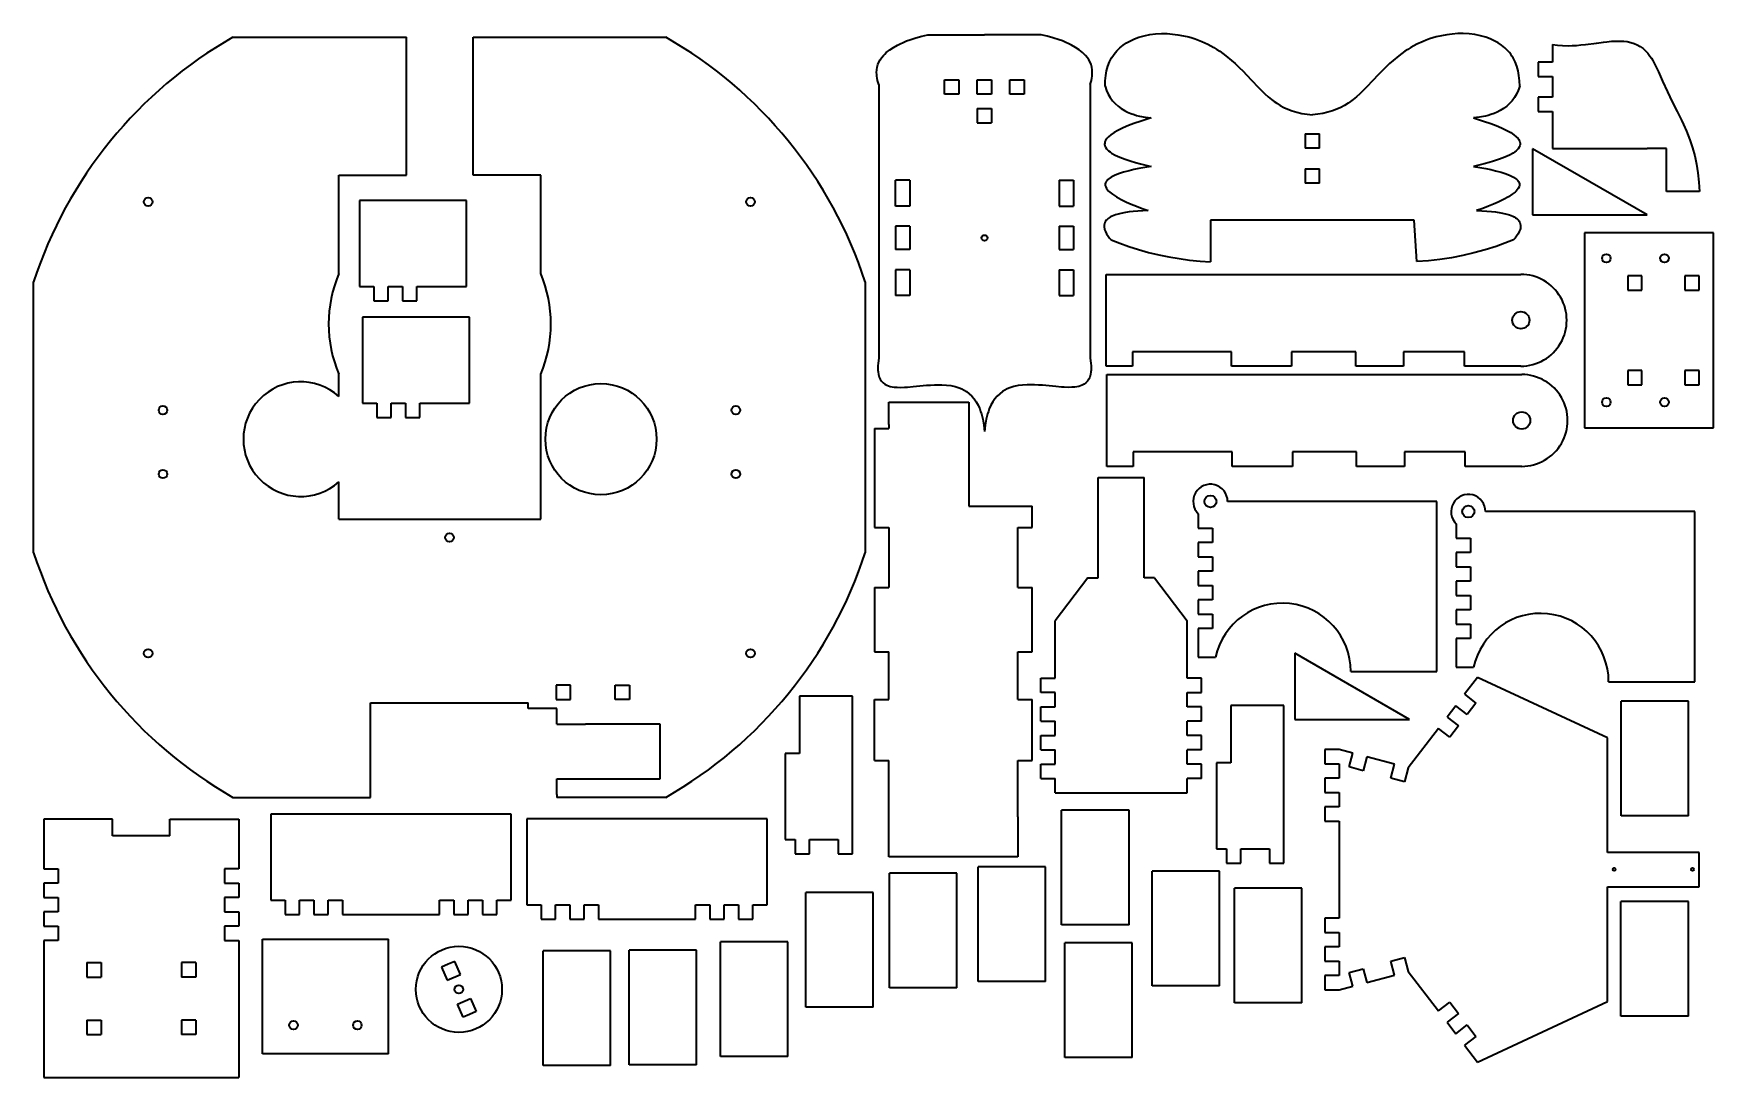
# Model space of a CAD drawing. Extents: x 5 to 591, y 474 to 837.
import ezdxf

# ---------------------------------------------------------------- set-up
doc = ezdxf.new("R2010")
doc.units = 0

msp = doc.modelspace()

# ---------------------------------------------------------------- linework, layer by layer
at = {"color": 7, "lineweight": 35}
for p, q in [((74.222115, 836.174805), (134.719269, 836.174805)), ((134.719269, 813.085449), (134.719269, 836.174805)), ((158.039993, 836.174805), (225.218796, 836.174805)), ((158.039993, 813.085449), (158.039993, 836.174805)), ((299.5065, 819.678345), (299.5065, 796.220093)), ((373.161102, 819.678345), (373.161102, 796.220093)), ((134.719269, 788.085449), (134.719269, 813.085449)), ((158.039993, 788.085449), (158.039993, 813.085449)), ((567.425598, 774.239685), (527.425598, 797.333679)), ((527.425598, 797.333679), (527.425598, 774.239685)), ((534.424683, 797.422974), (567.424683, 797.422974)), ((299.5065, 796.220093), (299.5065, 736.220093)), ((373.161102, 796.220093), (373.161102, 736.220093)), ((111.191391, 753.776978), (111.191391, 788.085449)), ((111.191391, 788.085449), (134.719269, 788.085449)), ((181.567871, 788.085449), (158.039993, 788.085449)), ((181.567871, 753.776978), (181.567871, 788.085449)), ((118.353386, 779.283386), (118.353386, 749.283386)), ((155.643387, 779.283386), (118.353386, 779.283386)), ((155.643387, 749.283386), (155.643387, 779.283386)), ((527.425598, 774.239685), (567.425598, 774.239685)), ((486.182739, 772.43103), (415.182739, 772.43103)), ((590.540588, 768.032532), (545.540588, 768.032532)), ((545.540588, 768.032532), (545.540588, 700.032532)), ((590.540588, 700.032532), (590.540588, 768.032532)), ((4.720456, 656.438721), (4.720456, 750.910889)), ((294.720459, 750.910889), (294.720459, 656.438721)), ((378.768036, 721.519348), (378.768036, 753.519348)), ((378.768036, 753.519348), (523.398071, 753.519348)), ((119.436211, 738.610413), (119.436211, 708.610413)), ((156.726212, 738.610413), (119.436211, 738.610413)), ((156.726212, 708.610413), (156.726212, 738.610413)), ((422.47345, 726.519348), (387.947998, 726.519348)), ((465.816711, 726.519348), (443.4151, 726.519348)), ((503.738098, 726.519348), (482.513428, 726.519348)), ((443.4151, 721.519348), (422.47345, 721.519348)), ((181.567871, 668.200317), (181.567871, 718.699341)), ((379.052704, 686.580933), (379.052704, 718.580933)), ((379.052704, 718.580933), (523.682739, 718.580933)), ((302.955658, 708.982422), (330.899963, 708.982422)), ((330.899963, 708.982422), (330.899963, 672.646973)), ((297.955658, 699.802429), (297.955658, 665.276978)), ((545.540588, 700.032532), (590.540588, 700.032532)), ((422.758118, 691.580933), (388.232666, 691.580933)), ((466.101379, 691.580933), (443.699768, 691.580933)), ((504.022766, 691.580933), (482.798096, 691.580933)), ((443.699768, 686.580933), (422.758118, 686.580933)), ((375.988434, 647.712769), (375.988434, 682.712769)), ((391.988434, 647.712769), (391.988434, 682.712769)), ((494.047913, 674.347107), (421.11203, 674.347107)), ((494.047913, 615.061279), (494.047913, 674.347107)), ((111.191391, 668.200317), (181.567871, 668.200317)), ((330.899963, 672.646973), (352.955658, 672.646973)), ((584.007019, 670.790405), (511.071136, 670.790405)), ((584.007019, 611.504517), (584.007019, 670.790405)), ((302.955658, 665.276978), (302.955658, 644.335327)), ((347.955658, 644.335327), (347.955658, 665.276978)), ((297.955658, 644.335327), (297.955658, 621.933716)), ((352.955658, 621.933716), (352.955658, 644.335327)), ((484.599854, 598.345642), (444.599854, 621.439636)), ((444.599854, 621.439636), (444.599854, 598.345642)), ((464.047913, 615.061279), (494.047913, 615.061279)), ((553.561096, 591.884155), (508.245697, 613.015076)), ((554.007019, 611.504517), (584.007019, 611.504517)), ((122.220459, 604.085205), (177.220459, 604.085205)), ((271.804138, 606.505493), (271.804138, 586.505493)), ((290.304138, 551.505493), (290.304138, 606.505493)), ((297.955658, 584.012329), (297.955658, 605.237)), ((352.955658, 584.012329), (352.955658, 605.237)), ((558.363892, 564.734436), (558.363892, 604.734436)), ((581.8797, 604.734436), (558.363892, 604.734436)), ((581.8797, 564.734436), (581.8797, 604.734436)), ((422.229919, 603.184814), (422.229919, 583.184814)), ((440.729919, 548.184814), (440.729919, 603.184814)), ((444.599854, 598.345642), (484.599854, 598.345642)), ((223.220459, 596.674805), (197.220459, 596.674805)), ((553.561096, 551.949951), (553.561096, 591.884155)), ((122.220459, 571.174805), (122.220459, 591.174805)), ((266.804138, 586.505493), (266.804138, 556.505493)), ((417.229919, 583.184814), (417.229919, 553.184814)), ((197.220459, 577.674805), (223.220459, 577.674805)), ((74.222115, 571.174805), (122.220459, 571.174805)), ((225.218796, 571.174805), (187.220459, 571.174805)), ((360.988434, 572.712769), (406.988434, 572.712769)), ((32.284637, 563.539368), (8.284641, 563.539368)), ((52.284645, 563.539368), (76.284645, 563.539368)), ((87.40464, 565.281006), (87.40464, 535.281006)), ((171.285645, 565.281006), (87.40464, 565.281006)), ((171.285645, 535.281006), (171.285645, 565.281006)), ((176.703003, 563.704346), (176.703003, 533.704346)), ((260.584015, 563.704346), (176.703003, 563.704346)), ((260.584015, 533.704346), (260.584015, 563.704346)), ((363.231384, 526.761963), (363.231384, 566.761963)), ((386.747223, 566.761963), (363.231384, 566.761963)), ((386.747223, 526.761963), (386.747223, 566.761963)), ((459.993164, 562.890442), (459.993164, 529.009399)), ((581.8797, 564.734436), (558.363892, 564.734436)), ((52.284645, 557.793823), (32.284637, 557.793823)), ((585.561096, 551.949951), (553.561096, 551.949951)), ((347.955658, 550.395386), (302.955658, 550.395386)), ((334.140137, 507.00238), (334.140137, 547.00238)), ((357.655975, 547.00238), (334.140137, 547.00238)), ((357.655975, 507.00238), (357.655975, 547.00238)), ((394.772247, 505.468445), (394.772247, 545.468445)), ((418.288086, 545.468445), (394.772247, 545.468445)), ((418.288086, 505.468445), (418.288086, 545.468445)), ((303.164948, 504.789185), (303.164948, 544.789185)), ((326.680786, 544.789185), (303.164948, 544.789185)), ((326.680786, 504.789185), (326.680786, 544.789185)), ((423.508911, 499.56955), (423.508911, 539.56958)), ((447.02475, 539.56958), (423.508911, 539.56958)), ((447.02475, 499.56955), (447.02475, 539.56958)), ((553.561096, 539.949951), (585.561096, 539.949951)), ((553.561096, 500.015686), (553.561096, 539.949951)), ((273.976044, 498.032593), (273.976044, 538.032593)), ((297.491882, 538.032593), (273.976044, 538.032593)), ((297.491882, 498.032593), (297.491882, 538.032593)), ((558.284851, 494.851685), (558.284851, 534.851685)), ((581.800659, 534.851685), (558.284851, 534.851685)), ((581.800659, 494.851685), (581.800659, 534.851685)), ((112.40464, 530.281006), (146.285645, 530.281006)), ((201.703003, 528.704346), (235.584015, 528.704346)), ((84.570213, 521.763), (128.451218, 521.763)), ((84.570213, 481.763), (84.570213, 521.763)), ((128.451218, 481.763), (128.451218, 521.763)), ((386.747223, 526.761963), (363.231384, 526.761963)), ((8.284641, 521.22937), (8.284641, 473.539368)), ((76.284645, 521.22937), (76.284645, 473.539368)), ((182.384949, 477.663208), (182.384949, 517.663208)), ((205.900787, 517.663208), (182.384949, 517.663208)), ((205.900787, 477.663208), (205.900787, 517.663208)), ((212.422424, 477.907196), (212.422424, 517.907227)), ((235.938263, 517.907227), (212.422424, 517.907227)), ((235.938263, 477.907196), (235.938263, 517.907227)), ((244.255615, 480.832458), (244.255615, 520.832458)), ((267.771454, 520.832458), (244.255615, 520.832458)), ((267.771454, 480.832458), (267.771454, 520.832458)), ((364.376404, 480.44101), (364.376404, 520.44104)), ((387.892242, 520.44104), (364.376404, 520.44104)), ((387.892242, 480.44101), (387.892242, 520.44104)), ((326.680786, 504.789185), (303.164948, 504.789185)), ((357.655975, 507.00238), (334.140137, 507.00238)), ((418.288086, 505.468445), (394.772247, 505.468445)), ((297.491882, 498.032593), (273.976044, 498.032593)), ((447.02475, 499.56955), (423.508911, 499.56955)), ((508.245697, 478.884766), (553.561096, 500.015686)), ((581.800659, 494.851685), (558.284851, 494.851685)), ((128.451218, 481.763), (84.570213, 481.763)), ((267.771454, 480.832458), (244.255615, 480.832458)), ((387.892242, 480.44101), (364.376404, 480.44101)), ((205.900787, 477.663208), (182.384949, 477.663208)), ((235.938263, 477.907196), (212.422424, 477.907196)), ((8.284641, 473.539368), (76.284645, 473.539368))]:
    msp.add_line(p, q, dxfattribs=at)
at = {"color": 7, "lineweight": 35, "ltscale": 0.494483}
msp.add_line((316.554474, 836.980225), (336.333801, 836.980225), dxfattribs=at)
at = {"color": 7, "lineweight": 35, "ltscale": 0.494482}
msp.add_line((356.113098, 836.980225), (336.333801, 836.980225), dxfattribs=at)
at = {"color": 7, "lineweight": 35, "ltscale": 0.154265}
msp.add_line((534.424683, 833.651672), (534.424683, 827.481079), dxfattribs=at)
at = {"color": 7, "lineweight": 35, "ltscale": 0.125}
for p, q in [((529.424683, 827.481079), (529.424683, 822.481079)), ((534.424683, 827.481079), (529.424683, 827.481079)), ((322.441681, 816.305481), (322.441681, 821.305481)), ((322.441681, 821.305481), (327.441681, 821.305481)), ((327.441681, 821.305481), (327.441681, 816.305481)), ((333.833801, 816.305481), (333.833801, 821.305481)), ((333.833801, 821.305481), (338.833801, 821.305481)), ((338.833801, 821.305481), (338.833801, 816.305481)), ((345.225922, 816.305481), (345.225922, 821.305481)), ((345.225922, 821.305481), (350.225922, 821.305481)), ((350.225922, 821.305481), (350.225922, 816.305481)), ((529.424683, 822.481079), (534.424683, 822.481079)), ((327.441681, 816.305481), (322.441681, 816.305481)), ((338.833801, 816.305481), (333.833801, 816.305481)), ((350.225922, 816.305481), (345.225922, 816.305481)), ((529.424683, 815.248352), (529.424683, 810.248352)), ((534.424683, 815.248352), (529.424683, 815.248352)), ((333.833801, 811.305481), (338.833801, 811.305481)), ((333.833801, 811.305481), (333.833801, 806.305481)), ((338.833801, 811.305481), (338.833801, 806.305481)), ((529.424683, 810.248352), (534.424683, 810.248352)), ((333.833801, 806.305481), (338.833801, 806.305481)), ((448.182739, 802.489136), (448.182739, 797.489136)), ((448.182739, 802.489136), (453.182739, 802.489136)), ((453.182739, 797.489136), (448.182739, 797.489136)), ((453.182739, 797.489136), (453.182739, 802.489136)), ((310.334106, 786.313904), (305.334106, 786.313904)), ((362.333496, 786.313904), (367.333496, 786.313904)), ((448.182739, 790.256409), (453.182739, 790.256409)), ((448.182739, 790.256409), (448.182739, 785.256409)), ((453.182739, 785.256409), (448.182739, 785.256409)), ((453.182739, 785.256409), (453.182739, 790.256409)), ((310.334106, 777.313904), (305.334106, 777.313904)), ((362.333496, 777.313904), (367.333496, 777.313904)), ((310.334106, 770.313904), (305.334106, 770.313904)), ((362.333496, 770.313904), (367.333496, 770.313904)), ((310.334106, 762.126282), (305.334106, 762.126282)), ((362.333496, 762.126282), (367.333496, 762.126282)), ((310.334106, 755.126282), (305.334106, 755.126282)), ((362.333496, 755.126282), (367.333496, 755.126282)), ((560.683472, 753.032532), (560.683472, 748.032532)), ((565.540588, 748.032532), (565.540588, 753.032532)), ((580.540588, 753.032532), (580.540588, 748.032532)), ((585.540588, 753.032532), (580.540588, 753.032532)), ((585.540588, 748.032532), (585.540588, 753.032532)), ((118.353386, 749.283386), (123.353386, 749.283386)), ((123.353386, 749.283386), (123.353386, 744.283386)), ((123.353386, 744.283386), (128.353394, 744.283386)), ((128.353394, 744.283386), (128.353394, 749.283386)), ((128.353394, 749.283386), (133.353394, 749.283386)), ((133.353394, 749.283386), (133.353394, 744.283386)), ((133.353394, 744.283386), (138.353394, 744.283386)), ((138.353394, 744.283386), (138.353394, 749.283386)), ((310.334106, 746.126282), (305.334106, 746.126282)), ((362.333496, 746.126282), (367.333496, 746.126282)), ((580.540588, 748.032532), (585.540588, 748.032532)), ((387.947998, 726.519348), (387.947998, 721.519348)), ((422.47345, 721.519348), (422.47345, 726.519348)), ((443.4151, 726.519348), (443.4151, 721.519348)), ((465.816711, 721.519348), (465.816711, 726.519348)), ((482.513428, 726.519348), (482.513428, 721.519348)), ((503.738098, 721.519348), (503.738098, 726.519348)), ((560.683472, 720.032532), (560.683472, 715.032532)), ((565.540588, 715.032532), (565.540588, 720.032532)), ((585.540588, 720.032532), (580.540588, 720.032532)), ((580.540588, 720.032532), (580.540588, 715.032532)), ((580.540588, 715.032532), (585.540588, 715.032532)), ((585.540588, 715.032532), (585.540588, 720.032532)), ((119.436211, 708.610413), (124.436211, 708.610413)), ((124.436211, 708.610413), (124.436211, 703.610413)), ((124.436211, 703.610413), (129.436218, 703.610413)), ((129.436218, 703.610413), (129.436218, 708.610413)), ((129.436218, 708.610413), (134.436218, 708.610413)), ((134.436218, 708.610413), (134.436218, 703.610413)), ((134.436218, 703.610413), (139.436218, 703.610413)), ((139.436218, 703.610413), (139.436218, 708.610413)), ((297.955658, 699.802429), (302.955658, 699.802429)), ((388.232666, 691.580933), (388.232666, 686.580933)), ((422.758118, 686.580933), (422.758118, 691.580933)), ((443.699768, 691.580933), (443.699768, 686.580933)), ((466.101379, 686.580933), (466.101379, 691.580933)), ((482.798096, 691.580933), (482.798096, 686.580933)), ((504.022766, 686.580933), (504.022766, 691.580933)), ((297.955658, 665.276978), (302.955658, 665.276978)), ((347.955658, 665.276978), (352.955658, 665.276978)), ((410.912018, 665.061279), (415.912018, 665.061279)), ((415.912018, 660.061218), (410.912018, 660.061218)), ((410.912018, 660.061218), (410.912018, 655.061218)), ((500.871124, 661.504517), (505.871124, 661.504517)), ((505.871124, 656.504517), (500.871124, 656.504517)), ((500.871124, 656.504517), (500.871124, 651.504517)), ((505.871124, 661.504517), (505.871124, 656.504517)), ((410.912018, 655.061218), (415.912018, 655.061218)), ((415.912018, 655.061218), (415.912018, 650.061218)), ((500.871124, 651.504517), (505.871124, 651.504517)), ((505.871124, 651.504517), (505.871124, 646.504517)), ((415.912018, 650.061218), (410.912018, 650.061218)), ((410.912018, 650.061218), (410.912018, 645.061218)), ((410.912018, 645.061218), (415.912018, 645.061218)), ((415.912018, 645.061218), (415.912018, 640.061218)), ((505.871124, 646.504517), (500.871124, 646.504517)), ((500.871124, 646.504517), (500.871124, 641.504517)), ((297.955658, 644.335327), (302.955658, 644.335327)), ((347.955658, 644.335327), (352.955658, 644.335327)), ((415.912018, 640.061218), (410.912018, 640.061218)), ((410.912018, 640.061218), (410.912018, 635.061218)), ((500.871124, 641.504517), (505.871124, 641.504517)), ((505.871124, 641.504517), (505.871124, 636.504517)), ((410.912018, 635.061218), (415.912018, 635.061218)), ((505.871124, 636.504517), (500.871124, 636.504517)), ((500.871124, 636.504517), (500.871124, 631.504517)), ((415.912018, 630.061279), (410.912018, 630.061279)), ((500.871124, 631.504517), (505.871124, 631.504517)), ((505.871124, 631.504517), (505.871124, 626.504517)), ((297.955658, 621.933716), (302.955658, 621.933716)), ((347.955658, 621.933716), (352.955658, 621.933716)), ((505.871124, 626.504517), (500.871124, 626.504517)), ((191.910248, 610.33252), (186.910248, 610.33252)), ((186.910248, 610.33252), (186.910248, 605.33252)), ((191.910248, 605.33252), (191.910248, 610.33252)), ((207.53067, 605.33252), (207.53067, 610.33252)), ((207.53067, 610.33252), (212.53067, 610.33252)), ((212.53067, 610.33252), (212.53067, 605.33252)), ((355.988434, 612.712769), (360.988434, 612.712769)), ((355.988434, 607.712769), (355.988434, 612.712769)), ((411.988434, 612.712769), (406.988434, 612.712769)), ((411.988434, 607.712769), (411.988434, 612.712769)), ((186.910248, 605.33252), (191.910248, 605.33252)), ((212.53067, 605.33252), (207.53067, 605.33252)), ((297.955658, 605.237), (302.955658, 605.237)), ((347.955658, 605.237), (352.955658, 605.237)), ((360.988434, 607.712769), (355.988434, 607.712769)), ((360.988434, 602.712769), (360.988434, 607.712769)), ((406.988434, 602.712769), (406.988434, 607.712769)), ((406.988434, 607.712769), (411.988434, 607.712769)), ((355.988434, 602.712769), (360.988434, 602.712769)), ((355.988434, 597.712769), (355.988434, 602.712769)), ((355.988434, 597.712769), (360.988434, 597.712769)), ((360.988434, 592.712769), (360.988434, 597.712769)), ((411.988434, 602.712769), (406.988434, 602.712769)), ((406.988434, 592.712769), (406.988434, 597.712769)), ((411.988434, 597.712769), (406.988434, 597.712769)), ((411.988434, 597.712769), (411.988434, 602.712769)), ((500.695709, 603.118835), (497.662964, 599.143616)), ((497.662964, 599.143616), (501.638184, 596.11084)), ((504.670929, 600.08606), (500.695709, 603.118835)), ((355.988434, 592.712769), (360.988434, 592.712769)), ((355.988434, 587.712769), (355.988434, 592.712769)), ((411.988434, 592.712769), (406.988434, 592.712769)), ((411.988434, 587.712769), (411.988434, 592.712769)), ((498.605438, 592.13562), (494.630219, 595.168396)), ((501.638184, 596.11084), (498.605438, 592.13562)), ((271.804138, 586.505493), (266.804138, 586.505493)), ((355.988434, 587.712769), (360.988434, 587.712769)), ((360.988434, 582.712769), (360.988434, 587.712769)), ((406.988434, 582.712769), (406.988434, 587.712769)), ((411.988434, 587.712769), (406.988434, 587.712769)), ((454.993164, 587.890442), (454.993164, 582.890442)), ((459.993164, 587.890442), (454.993164, 587.890442)), ((297.955658, 584.012329), (302.955658, 584.012329)), ((347.955658, 584.012329), (352.955658, 584.012329)), ((355.988434, 582.712769), (360.988434, 582.712769)), ((355.988434, 577.712769), (355.988434, 582.712769)), ((411.988434, 582.712769), (406.988434, 582.712769)), ((411.988434, 577.712769), (411.988434, 582.712769)), ((422.229919, 583.184814), (417.229919, 583.184814)), ((454.993164, 582.890442), (459.993164, 582.890442)), ((459.993164, 582.890442), (459.993164, 577.890442)), ((468.358337, 580.472595), (463.528717, 581.766724)), ((355.988434, 577.712769), (360.988434, 577.712769)), ((360.988434, 572.712769), (360.988434, 577.712769)), ((406.988434, 572.712769), (406.988434, 577.712769)), ((411.988434, 577.712769), (406.988434, 577.712769)), ((454.993164, 577.890442), (454.993164, 572.890442)), ((459.993164, 577.890442), (454.993164, 577.890442)), ((482.847229, 576.590332), (478.017609, 577.884399)), ((454.993164, 572.890442), (459.993164, 572.890442)), ((459.993164, 572.890442), (459.993164, 567.890442)), ((454.993164, 567.890442), (454.993164, 562.890442)), ((459.993164, 567.890442), (454.993164, 567.890442)), ((454.993164, 562.890442), (459.993164, 562.890442)), ((270.304138, 556.505493), (270.304138, 551.505493)), ((270.304138, 551.505493), (275.304138, 551.505493)), ((275.304138, 551.505493), (275.304138, 556.505493)), ((285.304138, 556.505493), (285.304138, 551.505493)), ((285.304138, 551.505493), (290.304138, 551.505493)), ((420.729919, 553.184814), (420.729919, 548.184814)), ((425.729919, 548.184814), (425.729919, 553.184814)), ((435.729919, 553.184814), (435.729919, 548.184814)), ((8.284641, 546.22937), (13.284639, 546.22937)), ((13.284639, 546.22937), (13.284639, 541.22937)), ((71.284645, 546.22937), (71.284645, 541.22937)), ((76.284645, 546.22937), (71.284645, 546.22937)), ((420.729919, 548.184814), (425.729919, 548.184814)), ((435.729919, 548.184814), (440.729919, 548.184814)), ((13.284639, 541.22937), (8.284641, 541.22937)), ((8.284641, 541.22937), (8.284641, 536.22937)), ((71.284645, 541.22937), (76.284645, 541.22937)), ((76.284645, 541.22937), (76.284645, 536.22937)), ((8.284641, 536.22937), (13.284639, 536.22937)), ((13.284639, 536.22937), (13.284639, 531.22937)), ((71.284645, 536.22937), (71.284645, 531.22937)), ((76.284645, 536.22937), (71.284645, 536.22937)), ((87.40464, 535.281006), (92.40464, 535.281006)), ((92.40464, 535.281006), (92.40464, 530.281006)), ((97.40464, 530.281006), (97.40464, 535.281006)), ((97.40464, 535.281006), (102.40464, 535.281006)), ((102.40464, 535.281006), (102.40464, 530.281006)), ((107.40464, 530.281006), (107.40464, 535.281006)), ((107.40464, 535.281006), (112.40464, 535.281006)), ((112.40464, 535.281006), (112.40464, 530.281006)), ((146.285645, 530.281006), (146.285645, 535.281006)), ((146.285645, 535.281006), (151.285645, 535.281006)), ((151.285645, 535.281006), (151.285645, 530.281006)), ((156.285645, 530.281006), (156.285645, 535.281006)), ((156.285645, 535.281006), (161.285645, 535.281006)), ((161.285645, 535.281006), (161.285645, 530.281006)), ((166.285645, 530.281006), (166.285645, 535.281006)), ((166.285645, 535.281006), (171.285645, 535.281006)), ((176.703003, 533.704346), (181.703003, 533.704346)), ((181.703003, 533.704346), (181.703003, 528.704346)), ((186.703003, 528.704346), (186.703003, 533.704346)), ((186.703003, 533.704346), (191.703003, 533.704346)), ((191.703003, 533.704346), (191.703003, 528.704346)), ((196.703003, 528.704346), (196.703003, 533.704346)), ((196.703003, 533.704346), (201.703003, 533.704346)), ((201.703003, 533.704346), (201.703003, 528.704346)), ((235.584015, 528.704346), (235.584015, 533.704346)), ((235.584015, 533.704346), (240.584015, 533.704346)), ((240.584015, 533.704346), (240.584015, 528.704346)), ((245.584015, 528.704346), (245.584015, 533.704346)), ((245.584015, 533.704346), (250.584015, 533.704346)), ((250.584015, 533.704346), (250.584015, 528.704346)), ((255.584015, 528.704346), (255.584015, 533.704346)), ((255.584015, 533.704346), (260.584015, 533.704346)), ((13.284639, 531.22937), (8.284641, 531.22937)), ((8.284641, 531.22937), (8.284641, 526.22937)), ((71.284645, 531.22937), (76.284645, 531.22937)), ((76.284645, 531.22937), (76.284645, 526.22937)), ((92.40464, 530.281006), (97.40464, 530.281006)), ((102.40464, 530.281006), (107.40464, 530.281006)), ((151.285645, 530.281006), (156.285645, 530.281006)), ((161.285645, 530.281006), (166.285645, 530.281006)), ((181.703003, 528.704346), (186.703003, 528.704346)), ((191.703003, 528.704346), (196.703003, 528.704346)), ((240.584015, 528.704346), (245.584015, 528.704346)), ((250.584015, 528.704346), (255.584015, 528.704346)), ((454.993164, 529.009399), (454.993164, 524.009399)), ((459.993164, 529.009399), (454.993164, 529.009399)), ((8.284641, 526.22937), (13.284639, 526.22937)), ((13.284639, 526.22937), (13.284639, 521.22937)), ((71.284645, 526.22937), (71.284645, 521.22937)), ((76.284645, 526.22937), (71.284645, 526.22937)), ((454.993164, 524.009399), (459.993164, 524.009399)), ((459.993164, 524.009399), (459.993164, 519.009399)), ((13.284639, 521.22937), (8.284641, 521.22937)), ((71.284645, 521.22937), (76.284645, 521.22937)), ((454.993164, 519.009399), (454.993164, 514.009399)), ((459.993164, 519.009399), (454.993164, 519.009399)), ((23.284639, 513.539368), (28.284639, 513.539368)), ((23.284639, 513.539368), (23.284639, 508.539368)), ((28.284639, 513.539368), (28.284639, 508.539368)), ((61.284645, 513.539368), (56.284645, 513.539368)), ((56.284645, 513.539368), (56.284645, 508.539368)), ((61.284645, 513.539368), (61.284645, 508.539368)), ((147.018433, 512.002075), (148.983276, 507.404327)), ((153.581039, 509.369171), (151.616211, 513.966919)), ((454.993164, 514.009399), (459.993164, 514.009399)), ((459.993164, 514.009399), (459.993164, 509.009399)), ((463.528717, 510.133148), (468.358337, 511.427246)), ((464.822815, 505.303528), (463.528717, 510.133148)), ((478.017609, 514.015442), (482.847229, 515.309509)), ((482.847229, 515.309509), (484.141327, 510.479889)), ((23.284639, 508.539368), (28.284639, 508.539368)), ((61.284645, 508.539368), (56.284645, 508.539368)), ((148.983276, 507.404327), (153.581039, 509.369171)), ((454.993164, 509.009399), (454.993164, 504.009399)), ((459.993164, 509.009399), (454.993164, 509.009399)), ((454.993164, 504.009399), (459.993164, 504.009399)), ((152.530365, 499.104065), (157.128113, 501.068909)), ((154.495193, 494.506317), (152.530365, 499.104065)), ((157.128113, 501.068909), (159.092957, 496.471161)), ((494.630219, 496.731445), (498.605438, 499.764191)), ((498.605438, 499.764191), (501.638184, 495.788971)), ((23.284639, 493.539368), (28.284639, 493.539368)), ((23.284639, 493.539368), (23.284639, 488.539368)), ((28.284639, 493.539368), (28.284639, 488.539368)), ((61.284645, 493.539368), (56.284645, 493.539368)), ((56.284645, 493.539368), (56.284645, 488.539368)), ((61.284645, 493.539368), (61.284645, 488.539368)), ((501.638184, 495.788971), (497.662964, 492.756226)), ((497.662964, 492.756226), (500.695709, 488.781006)), ((23.284639, 488.539368), (28.284639, 488.539368)), ((61.284645, 488.539368), (56.284645, 488.539368)), ((500.695709, 488.781006), (504.670929, 491.813751)), ((507.703705, 487.838531), (503.728485, 484.805786)), ((504.670929, 491.813751), (507.703705, 487.838531))]:
    msp.add_line(p, q, dxfattribs=at)
at = {"color": 7, "lineweight": 35, "ltscale": 0.180818}
msp.add_line((534.424683, 822.481079), (534.424683, 815.248352), dxfattribs=at)
at = {"color": 7, "lineweight": 35, "ltscale": 0.320634}
msp.add_line((534.424683, 810.248352), (534.424683, 797.422974), dxfattribs=at)
at = {"color": 7, "lineweight": 35, "ltscale": 0.169589}
msp.add_line((574.208252, 797.422974), (567.424683, 797.422974), dxfattribs=at)
at = {"color": 7, "lineweight": 35, "ltscale": 0.375}
msp.add_line((574.208252, 782.422974), (574.208252, 797.422974), dxfattribs=at)
at = {"color": 7, "lineweight": 35, "ltscale": 0.225}
for p, q in [((305.334106, 777.313904), (305.334106, 786.313904)), ((310.334106, 786.313904), (310.334106, 777.313904)), ((362.333496, 786.313904), (362.333496, 777.313904)), ((367.333496, 786.313904), (367.333496, 777.313904)), ((305.334106, 755.126282), (305.334106, 746.126282)), ((310.334106, 755.126282), (310.334106, 746.126282)), ((362.333496, 755.126282), (362.333496, 746.126282)), ((367.333496, 755.126282), (367.333496, 746.126282))]:
    msp.add_line(p, q, dxfattribs=at)
at = {"color": 7, "lineweight": 35, "ltscale": 0.286772}
msp.add_line((585.679138, 782.422974), (574.208252, 782.422974), dxfattribs=at)
at = {"color": 7, "lineweight": 35, "ltscale": 0.204691}
for p, q in [((305.334106, 770.313904), (305.334106, 762.126282)), ((310.334106, 770.313904), (310.334106, 762.126282)), ((362.333496, 770.313904), (362.333496, 762.126282)), ((367.333496, 770.313904), (367.333496, 762.126282))]:
    msp.add_line(p, q, dxfattribs=at)
at = {"color": 7, "lineweight": 35, "ltscale": 0.363538}
msp.add_line((415.182739, 772.43103), (415.182739, 757.889526), dxfattribs=at)
at = {"color": 7, "lineweight": 35, "ltscale": 0.363017}
msp.add_line((487.071472, 757.937561), (486.182739, 772.43103), dxfattribs=at)
at = {"color": 7, "lineweight": 35, "ltscale": 0.121428}
for p, q in [((565.540588, 753.032532), (560.683472, 753.032532)), ((560.683472, 748.032532), (565.540588, 748.032532)), ((565.540588, 720.032532), (560.683472, 720.032532)), ((560.683472, 715.032532), (565.540588, 715.032532))]:
    msp.add_line(p, q, dxfattribs=at)
at = {"color": 7, "lineweight": 35, "ltscale": 0.43225}
for p, q in [((138.353394, 749.283386), (155.643387, 749.283386)), ((139.436218, 708.610413), (156.726212, 708.610413))]:
    msp.add_line(p, q, dxfattribs=at)
at = {"color": 7, "lineweight": 35, "ltscale": 0.172906}
for p, q in [((299.5065, 736.220093), (299.5065, 729.303833)), ((373.161102, 736.220093), (373.161102, 729.303833))]:
    msp.add_line(p, q, dxfattribs=at)
at = {"color": 7, "lineweight": 35, "ltscale": 0.124661}
for p, q in [((299.5065, 729.303833), (299.5065, 724.317383)), ((373.161102, 729.303833), (373.161102, 724.317383))]:
    msp.add_line(p, q, dxfattribs=at)
at = {"color": 7, "lineweight": 35, "ltscale": 0.229499}
for p, q in [((387.947998, 721.519348), (378.768036, 721.519348)), ((388.232666, 686.580933), (379.052704, 686.580933))]:
    msp.add_line(p, q, dxfattribs=at)
at = {"color": 7, "lineweight": 35, "ltscale": 0.417418}
for p, q in [((482.513428, 721.519348), (465.816711, 721.519348)), ((482.798096, 686.580933), (466.101379, 686.580933)), ((302.955658, 605.237), (302.955658, 621.933716)), ((347.955658, 605.237), (347.955658, 621.933716))]:
    msp.add_line(p, q, dxfattribs=at)
at = {"color": 7, "lineweight": 35, "ltscale": 0.491499}
for p, q in [((523.398071, 721.519348), (503.738098, 721.519348)), ((523.682739, 686.580933), (504.022766, 686.580933)), ((302.955658, 564.352356), (302.955658, 584.012329)), ((347.955658, 564.352356), (347.955658, 584.012329))]:
    msp.add_line(p, q, dxfattribs=at)
at = {"color": 7, "lineweight": 35, "ltscale": 0.193782}
msp.add_line((111.191391, 710.948059), (111.191391, 718.699341), dxfattribs=at)
at = {"color": 7, "lineweight": 35, "ltscale": 0.195251}
msp.add_line((302.955658, 701.172363), (302.955658, 708.982422), dxfattribs=at)
at = {"color": 7, "lineweight": 35, "ltscale": 0.034248}
msp.add_line((302.955658, 701.172363), (302.955658, 699.802429), dxfattribs=at)
at = {"color": 7, "lineweight": 35, "ltscale": 0.324211}
msp.add_line((111.191391, 668.200317), (111.191391, 681.168762), dxfattribs=at)
at = {"color": 7, "lineweight": 35, "ltscale": 0.4}
msp.add_line((375.988434, 682.712769), (391.988434, 682.712769), dxfattribs=at)
at = {"color": 7, "lineweight": 35, "ltscale": 0.15}
msp.add_line((352.955658, 666.646973), (352.955658, 672.646973), dxfattribs=at)
at = {"color": 7, "lineweight": 35, "ltscale": 0.125024}
msp.add_line((410.912018, 670.062256), (410.912018, 665.061279), dxfattribs=at)
at = {"color": 7, "lineweight": 35, "ltscale": 0.03425}
msp.add_line((352.955658, 665.276978), (352.955658, 666.646973), dxfattribs=at)
at = {"color": 7, "lineweight": 35, "ltscale": 0.125002}
msp.add_line((415.912018, 665.061279), (415.912018, 660.061218), dxfattribs=at)
at = {"color": 7, "lineweight": 35, "ltscale": 0.125026}
msp.add_line((500.871124, 666.505554), (500.871124, 661.504517), dxfattribs=at)
at = {"color": 7, "lineweight": 35, "ltscale": 0.471624}
for p, q in [((372.363434, 647.712769), (360.988434, 632.662964)), ((395.613434, 647.712769), (406.988434, 632.662964))]:
    msp.add_line(p, q, dxfattribs=at)
at = {"color": 7, "lineweight": 35, "ltscale": 0.090625}
for p, q in [((372.363434, 647.712769), (375.988434, 647.712769)), ((395.613434, 647.712769), (391.988434, 647.712769))]:
    msp.add_line(p, q, dxfattribs=at)
at = {"color": 7, "lineweight": 35, "ltscale": 0.124998}
msp.add_line((415.912018, 635.061218), (415.912018, 630.061279), dxfattribs=at)
at = {"color": 7, "lineweight": 35, "ltscale": 0.498755}
for p, q in [((360.988434, 612.712769), (360.988434, 632.662964)), ((406.988434, 612.712769), (406.988434, 632.662964))]:
    msp.add_line(p, q, dxfattribs=at)
at = {"color": 7, "lineweight": 35, "ltscale": 0.25}
for p, q in [((410.912018, 630.061279), (410.912018, 620.061279)), ((500.871124, 626.504517), (500.871124, 616.504517)), ((187.220459, 602.174805), (177.220459, 602.174805)), ((187.220459, 596.674805), (197.220459, 596.674805)), ((479.311707, 582.71405), (469.652435, 585.302246)), ((187.220459, 577.674805), (197.220459, 577.674805)), ((275.304138, 556.505493), (285.304138, 556.505493)), ((425.729919, 553.184814), (435.729919, 553.184814)), ((469.652435, 506.597595), (479.311707, 509.185791))]:
    msp.add_line(p, q, dxfattribs=at)
at = {"color": 7, "lineweight": 35, "ltscale": 0.150768}
for p, q in [((410.912018, 620.061279), (416.942749, 620.061279)), ((500.871124, 616.504517), (506.901855, 616.504517))]:
    msp.add_line(p, q, dxfattribs=at)
at = {"color": 7, "lineweight": 35, "ltscale": 0.186185}
for p, q in [((508.245697, 613.015076), (503.728485, 607.094055)), ((503.728485, 484.805786), (508.245697, 478.884766))]:
    msp.add_line(p, q, dxfattribs=at)
at = {"color": 7, "lineweight": 35, "ltscale": 0.32276}
msp.add_line((122.220459, 591.174805), (122.220459, 604.085205), dxfattribs=at)
at = {"color": 7, "lineweight": 35, "ltscale": 0.04776}
msp.add_line((177.220459, 602.174805), (177.220459, 604.085205), dxfattribs=at)
at = {"color": 7, "lineweight": 35, "ltscale": 0.4625}
for p, q in [((290.304138, 606.505493), (271.804138, 606.505493)), ((440.729919, 603.184814), (422.229919, 603.184814))]:
    msp.add_line(p, q, dxfattribs=at)
at = {"color": 7, "lineweight": 35, "ltscale": 0.124999}
for p, q in [((503.728485, 607.094055), (507.703705, 604.06134)), ((463.528717, 581.766724), (464.822815, 586.596313)), ((484.141327, 581.419922), (482.847229, 576.590332))]:
    msp.add_line(p, q, dxfattribs=at)
at = {"color": 7, "lineweight": 35, "ltscale": 0.125001}
for p, q in [((507.703705, 604.06134), (504.670929, 600.08606)), ((464.822815, 586.596313), (459.993164, 587.890442)), ((469.652435, 585.302246), (468.358337, 580.472595)), ((478.017609, 577.884399), (479.311707, 582.71405)), ((468.358337, 511.427246), (469.652435, 506.597595)), ((479.311707, 509.185791), (478.017609, 514.015442)), ((459.993164, 504.009399), (464.822815, 505.303528))]:
    msp.add_line(p, q, dxfattribs=at)
at = {"color": 7, "lineweight": 35, "ltscale": 0.1375}
for p, q in [((187.220459, 596.674805), (187.220459, 602.174805)), ((187.220459, 572.174805), (187.220459, 577.674805))]:
    msp.add_line(p, q, dxfattribs=at)
at = {"color": 7, "lineweight": 35, "ltscale": 0.475}
msp.add_line((223.220459, 577.674805), (223.220459, 596.674805), dxfattribs=at)
at = {"color": 7, "lineweight": 35, "ltscale": 0.432317}
for p, q in [((494.630219, 595.168396), (484.141327, 581.419922)), ((484.141327, 510.479889), (494.630219, 496.731445))]:
    msp.add_line(p, q, dxfattribs=at)
at = {"color": 7, "lineweight": 35, "ltscale": 0.025}
msp.add_line((187.220459, 572.174805), (187.220459, 571.174805), dxfattribs=at)
at = {"color": 7, "lineweight": 35, "ltscale": 0.43275}
for p, q in [((8.284641, 563.539368), (8.284641, 546.22937)), ((76.284645, 563.539368), (76.284645, 546.22937))]:
    msp.add_line(p, q, dxfattribs=at)
at = {"color": 7, "lineweight": 35, "ltscale": 0.143639}
for p, q in [((32.284637, 557.793823), (32.284637, 563.539368)), ((52.284645, 557.793823), (52.284645, 563.539368))]:
    msp.add_line(p, q, dxfattribs=at)
at = {"color": 7, "lineweight": 35, "ltscale": 0.348924}
for p, q in [((302.955658, 550.395386), (302.955658, 564.352356)), ((347.955658, 564.352356), (347.955658, 550.395386))]:
    msp.add_line(p, q, dxfattribs=at)
at = {"color": 7, "lineweight": 35, "ltscale": 0.0875}
for p, q in [((266.804138, 556.505493), (270.304138, 556.505493)), ((417.229919, 553.184814), (420.729919, 553.184814))]:
    msp.add_line(p, q, dxfattribs=at)
at = {"color": 7, "lineweight": 35, "ltscale": 0.3}
msp.add_line((585.561096, 539.949951), (585.561096, 551.949951), dxfattribs=at)
at = {"color": 7, "lineweight": 35, "ltscale": 0.0625}
for p, q in [((149.317322, 512.984497), (147.018433, 512.002075)), ((151.616211, 513.966919), (149.317322, 512.984497)), ((156.794067, 495.488739), (154.495193, 494.506317)), ((159.092957, 496.471161), (156.794067, 495.488739))]:
    msp.add_line(p, q, dxfattribs=at)
at = {"color": 7, "lineweight": 35}
for points in [[(299.5065, 819.678345), (299.067474, 821.149475), (298.913177, 821.867004), (298.804352, 822.566528), (298.741882, 823.232666), (298.722473, 823.881653), (298.774811, 824.834167), (298.924438, 825.747498), (299.169281, 826.621887), (299.5065, 827.45752), (299.941406, 828.270081), (300.463226, 829.043213), (301.065826, 829.777527), (301.56665, 830.303223), (302.105896, 830.807678), (303.286194, 831.754333), (304.579041, 832.620117), (305.956268, 833.407532), (306.966034, 833.918457), (307.99527, 834.392273), (309.162598, 834.880554), (310.334106, 835.324097), (312.451996, 836.018799), (314.529266, 836.570496), (316.554474, 836.980225)], [(373.161102, 819.678345), (373.600128, 821.149475), (373.754425, 821.867004), (373.86322, 822.566528), (373.92572, 823.232666), (373.945099, 823.881653), (373.892792, 824.834167), (373.743164, 825.747498), (373.498291, 826.621887), (373.161102, 827.45752), (372.726196, 828.270081), (372.204376, 829.043213), (371.601746, 829.777527), (371.100922, 830.303223), (370.561676, 830.807678), (369.381378, 831.754333), (368.088562, 832.620117), (366.711334, 833.407532), (365.701569, 833.918457), (364.672302, 834.392273), (363.504974, 834.880554), (362.333496, 835.324097), (360.215607, 836.018799), (358.138336, 836.570496), (356.113098, 836.980225)], [(378.379303, 819.085693), (378.435699, 820.987427), (378.624146, 822.785828), (378.944458, 824.480896), (379.396057, 826.07251), (379.977997, 827.560791), (380.317352, 828.266113), (380.688629, 828.945557), (381.091492, 829.59906), (381.525543, 830.226685), (381.990295, 830.828369), (382.485291, 831.404053), (383.523895, 832.441772), (384.667664, 833.382385), (385.910492, 834.225708), (387.245392, 834.971375), (388.664642, 835.619263), (390.159882, 836.169312), (391.089813, 836.452271), (392.041901, 836.699951), (394.004333, 837.089722), (396.030518, 837.33905), (398.103455, 837.448914), (399.995056, 837.429688), (401.898621, 837.300049), (403.802368, 837.061768), (405.695068, 836.717163), (407.566132, 836.268982), (408.717987, 835.938416), (409.855499, 835.569702), (410.981079, 835.162231), (412.08844, 834.718567), (414.23822, 833.72937), (416.299438, 832.611755), (417.365845, 831.96405), (418.404724, 831.285278), (419.49234, 830.522583), (420.548523, 829.729736), (422.50061, 828.127441), (423.784851, 826.978149), (425.024658, 825.801758), (426.618317, 824.206238), (427.649841, 823.134949), (429.661072, 821.002686), (431.639343, 818.926025), (432.630188, 817.923828), (434.134552, 816.482239), (435.286957, 815.459351), (436.468536, 814.49469), (437.348328, 813.8349), (438.249756, 813.211609), (439.489471, 812.44104), (440.776825, 811.743713), (442.116119, 811.123291), (443.681458, 810.523499), (445.319244, 810.026672), (447.031464, 809.634583), (448.819153, 809.348083), (450.682739, 809.167664)], [(522.986206, 819.085693), (522.92981, 820.987427), (522.741333, 822.785828), (522.421021, 824.480896), (521.969421, 826.07251), (521.387512, 827.560791), (521.048096, 828.266113), (520.67688, 828.945557), (520.273987, 829.59906), (519.839966, 830.226685), (519.375183, 830.828369), (518.880188, 831.404053), (517.841614, 832.441772), (516.697815, 833.382385), (515.455017, 834.225708), (514.120117, 834.971375), (512.700867, 835.619263), (511.205627, 836.169312), (510.275696, 836.452271), (509.323608, 836.699951), (507.361145, 837.089722), (505.334961, 837.33905), (503.262054, 837.448914), (501.370453, 837.429688), (499.466858, 837.300049), (497.56311, 837.061768), (495.670441, 836.717163), (493.799377, 836.268982), (492.647522, 835.938416), (491.51001, 835.569702), (490.384399, 835.162231), (489.277039, 834.718567), (487.127289, 833.72937), (485.066071, 832.611755), (483.999664, 831.96405), (482.960785, 831.285278), (481.873169, 830.522583), (480.816986, 829.729736), (478.864868, 828.127441), (477.580658, 826.978149), (476.34082, 825.801758), (474.747162, 824.206238), (473.715668, 823.134949), (471.704437, 821.002686), (469.726135, 818.926025), (468.735291, 817.923828), (467.230957, 816.482239), (466.078522, 815.459351), (464.896942, 814.49469), (464.017181, 813.8349), (463.115723, 813.211609), (461.876038, 812.44104), (460.588654, 811.743713), (459.24939, 811.123291), (457.684052, 810.523499), (456.046265, 810.026672), (454.334045, 809.634583), (452.546326, 809.348083), (450.682739, 809.167664)], [(534.424683, 833.651672), (536.157043, 833.40863), (537.964294, 833.268555), (539.845215, 833.229797), (541.302612, 833.264526), (542.797668, 833.35022), (544.327148, 833.481689), (545.886536, 833.651672), (549.829163, 834.170471), (552.209839, 834.48175), (553.391724, 834.616638), (555.035156, 834.765747), (556.643188, 834.849121), (558.203552, 834.8479), (559.335632, 834.780579), (560.429993, 834.648743), (561.687927, 834.397034), (562.880188, 834.035339), (564.00238, 833.557617), (565.05188, 832.96051), (566.028076, 832.244019), (566.882141, 831.46283), (567.675476, 830.5849), (568.412781, 829.618835), (568.932556, 828.842957), (569.427002, 828.028687), (570.044373, 826.907593), (570.630432, 825.742371), (571.375854, 824.142639), (572.802979, 820.891235), (574.481201, 817.155762), (576.202148, 813.623535), (577.929932, 810.248352), (579.439758, 807.236267), (580.15863, 805.720215), (581.17749, 803.411316), (581.776917, 801.927612), (582.340271, 800.415344), (582.817932, 799.016479), (583.262512, 797.588867), (584.009033, 794.802429), (584.626892, 791.897095), (585.112244, 788.867065), (585.463257, 785.709412), (585.679138, 782.422974)], [(378.379303, 819.085693), (378.894867, 817.655884), (379.520264, 816.324219), (380.218567, 815.146301), (381.016663, 814.057617), (381.91452, 813.058105), (382.91217, 812.147766), (384.009583, 811.32666), (385.206787, 810.594666), (386.236359, 810.073364), (387.329834, 809.60907), (388.487122, 809.201904), (389.397003, 808.93396), (390.342804, 808.69812), (392.342163, 808.322815), (394.485199, 808.075928)], [(522.986206, 819.085693), (522.470642, 817.655884), (521.845215, 816.324219), (521.146912, 815.146301), (520.348816, 814.057617), (519.450928, 813.058105), (518.453308, 812.147766), (517.355896, 811.32666), (516.158691, 810.594666), (515.12915, 810.073364), (514.035645, 809.60907), (512.878357, 809.201904), (511.968506, 808.93396), (511.022705, 808.69812), (509.023346, 808.322815), (506.88031, 808.075928)], [(394.485199, 808.075928), (390.613647, 806.860718), (388.817566, 806.239258), (387.162262, 805.622742), (385.744354, 805.051758), (384.449066, 804.484985), (382.861938, 803.70929), (381.508636, 802.94165), (380.389221, 802.18219), (379.581696, 801.505554), (378.963623, 800.83551), (378.725586, 800.50293), (378.534943, 800.171997), (378.354401, 799.733337), (378.258026, 799.297546), (378.24588, 798.864685), (378.34314, 798.346741), (378.562744, 797.833069), (378.904724, 797.323608), (379.237732, 796.94812), (379.638184, 796.574951), (380.116394, 796.196594), (380.664825, 795.820618), (381.957855, 795.083435), (383.526184, 794.355774), (385.369812, 793.637695), (387.488739, 792.929138), (389.054321, 792.462036), (390.742249, 791.999207), (394.485199, 791.086304)], [(506.88031, 808.075928), (510.751862, 806.860718), (512.547913, 806.239258), (514.203247, 805.622742), (515.621155, 805.051758), (516.916443, 804.484985), (518.50354, 803.70929), (519.856873, 802.94165), (520.976257, 802.18219), (521.783813, 801.505554), (522.401855, 800.83551), (522.639893, 800.50293), (522.830566, 800.171997), (523.011108, 799.733337), (523.107422, 799.297546), (523.119629, 798.864685), (523.022339, 798.346741), (522.802734, 797.833069), (522.460754, 797.323608), (522.127747, 796.94812), (521.727295, 796.574951), (521.249084, 796.196594), (520.700684, 795.820618), (519.407654, 795.083435), (517.839355, 794.355774), (515.995728, 793.637695), (513.87677, 792.929138), (512.311157, 792.462036), (510.62326, 791.999207), (506.88031, 791.086304)], [(394.485199, 791.086304), (392.268677, 790.73822), (390.217041, 790.374084), (388.455994, 790.020874), (386.837708, 789.653687), (384.834747, 789.123047), (383.104919, 788.565735), (381.648193, 787.981873), (380.570679, 787.433716), (379.714355, 786.863953), (379.369171, 786.571045), (379.079285, 786.272705), (378.778778, 785.866577), (378.576599, 785.450867), (378.472748, 785.025574), (378.475372, 784.521057), (378.609863, 784.003662), (378.876282, 783.473511), (379.274597, 782.93042), (379.613403, 782.561279), (380.010834, 782.186401), (380.981598, 781.419556), (382.335205, 780.54071), (383.978333, 779.633728), (385.91095, 778.698486), (387.527771, 777.98822), (389.303162, 777.262451), (391.290894, 776.501343), (393.445801, 775.723877)], [(506.88031, 791.086304), (509.096802, 790.73822), (511.148468, 790.374084), (512.909546, 790.020874), (514.527832, 789.653687), (516.530762, 789.123047), (518.260559, 788.565735), (519.717285, 787.981873), (520.7948, 787.433716), (521.651123, 786.863953), (521.996338, 786.571045), (522.286255, 786.272705), (522.586731, 785.866577), (522.788879, 785.450867), (522.892761, 785.025574), (522.890137, 784.521057), (522.755615, 784.003662), (522.489197, 783.473511), (522.090942, 782.93042), (521.752075, 782.561279), (521.354675, 782.186401), (520.383911, 781.419556), (519.030273, 780.54071), (517.387146, 779.633728), (515.454529, 778.698486), (513.837708, 777.98822), (512.062317, 777.262451), (510.074585, 776.501343), (507.919708, 775.723877)], [(393.445801, 775.723877), (391.575043, 775.668579), (389.825439, 775.575562), (388.243073, 775.449158), (386.774811, 775.287231), (384.96933, 775.011475), (383.372955, 774.670654), (381.985687, 774.264648), (380.807495, 773.793579), (380.27713, 773.522705), (379.803406, 773.234253), (379.41684, 772.952698), (379.078369, 772.656128), (378.804596, 772.364319), (378.573151, 772.059326), (378.330414, 771.632141), (378.162964, 771.181519), (378.070801, 770.707458), (378.051056, 770.336548), (378.073669, 769.952454), (378.138611, 769.555176), (378.24588, 769.144653), (378.53006, 768.406494), (378.939941, 767.629211), (379.475525, 766.812805), (379.959686, 766.174744), (380.514557, 765.514771)], [(507.919708, 775.723877), (509.790436, 775.668579), (511.540039, 775.575562), (513.122437, 775.449158), (514.590698, 775.287231), (516.396179, 775.011475), (517.992554, 774.670654), (519.379822, 774.264648), (520.557983, 773.793579), (521.088379, 773.522705), (521.562073, 773.234253), (521.948669, 772.952698), (522.287109, 772.656128), (522.560913, 772.364319), (522.792358, 772.059326), (523.035095, 771.632141), (523.202515, 771.181519), (523.294678, 770.707458), (523.314453, 770.336548), (523.29187, 769.952454), (523.226868, 769.555176), (523.119629, 769.144653), (522.835449, 768.406494), (522.425537, 767.629211), (521.890015, 766.812805), (521.405823, 766.174744), (520.850952, 765.514771)], [(380.514557, 765.514771), (383.56424, 764.331543), (386.639893, 763.246033), (390.095184, 762.152344), (393.582642, 761.17981), (397.102264, 760.328491), (400.654022, 759.598328), (404.237976, 758.98938), (407.854065, 758.501587), (411.502319, 758.134949), (415.182739, 757.889526)], [(520.850952, 765.514771), (517.80127, 764.331543), (514.725586, 763.246033), (510.893555, 762.040955), (507.022003, 760.984802), (503.110931, 760.077576), (499.160339, 759.319214), (495.170258, 758.709778), (491.140625, 758.249207), (487.071472, 757.937561)], [(299.5065, 724.317383), (299.242706, 722.526489), (299.171509, 721.665283), (299.145813, 720.854065), (299.16214, 720.154053), (299.216553, 719.495911), (299.378143, 718.547729), (299.63208, 717.700867), (299.977051, 716.953613), (300.411316, 716.303833), (300.944153, 715.737976), (301.564209, 715.266479), (302.26767, 714.884583), (302.844849, 714.654358), (303.463959, 714.468384), (304.128204, 714.322937), (304.830353, 714.216614), (305.927307, 714.124634), (307.092285, 714.099915), (308.489441, 714.139526), (309.456696, 714.197998), (311.458618, 714.368896), (313.783783, 714.60437), (316.141846, 714.830444), (317.520874, 714.936523), (318.887909, 715.010498), (320.168915, 715.042297), (321.426239, 715.029114), (323.05658, 714.929932), (324.623749, 714.724487), (326.117828, 714.400513), (326.834747, 714.190674), (327.530304, 713.947327), (328.422974, 713.56897), (329.274353, 713.126892), (330.082733, 712.61908), (331.030701, 711.889282), (331.907013, 711.051208), (332.709808, 710.102478), (333.437561, 709.041199), (334.089111, 707.865967), (334.663544, 706.575623), (334.970947, 705.74585), (335.250275, 704.874268), (335.724426, 703.005249), (336.085632, 700.96814), (336.333801, 698.762756)], [(373.161102, 724.317383), (373.424896, 722.526489), (373.496094, 721.665283), (373.52179, 720.854065), (373.505463, 720.154053), (373.45105, 719.495911), (373.289459, 718.547729), (373.035522, 717.700867), (372.690521, 716.953613), (372.256287, 716.303833), (371.72345, 715.737976), (371.103363, 715.266479), (370.399933, 714.884583), (369.822723, 714.654358), (369.203613, 714.468384), (368.539368, 714.322937), (367.837219, 714.216614), (366.740265, 714.124634), (365.575287, 714.099915), (364.178131, 714.139526), (363.210907, 714.197998), (361.208984, 714.368896), (358.88382, 714.60437), (356.525757, 714.830444), (355.146729, 714.936523), (353.779694, 715.010498), (352.498688, 715.042297), (351.241333, 715.029114), (349.611023, 714.929932), (348.043854, 714.724487), (346.549774, 714.400513), (345.832855, 714.190674), (345.137299, 713.947327), (344.244598, 713.56897), (343.39325, 713.126892), (342.584839, 712.61908), (341.636902, 711.889282), (340.760559, 711.051208), (339.957764, 710.102478), (339.230011, 709.041199), (338.578491, 707.865967), (338.004028, 706.575623), (337.696625, 705.74585), (337.417297, 704.874268), (336.943176, 703.005249), (336.58194, 700.96814), (336.333801, 698.762756)]]:
    msp.add_lwpolyline(points, dxfattribs=at)
for centre, radius in [((44.708626, 778.817993), 1.5), ((254.732285, 778.817993), 1.5), ((336.333801, 766.220093), 1), ((553.201965, 759.103455), 1.5), ((573.469238, 759.103455), 1.5), ((523.398071, 737.519348), 3), ((202.584946, 696.058411), 19.382043), ((553.201965, 708.96167), 1.5), ((573.469238, 708.96167), 1.5), ((49.843174, 706.13562), 1.5), ((249.597748, 706.13562), 1.5), ((523.682739, 702.580933), 3), ((49.843174, 683.899414), 1.5), ((249.597748, 683.899414), 1.5), ((415.11203, 674.347107), 2.1), ((505.071136, 670.790405), 2.1), ((149.720459, 661.792847), 1.5), ((44.708626, 621.384949), 1.5), ((254.732285, 621.384949), 1.5), ((555.96106, 546.049927), 0.5), ((583.261108, 546.049927), 0.5), ((153.055695, 504.236633), 15), ((153.055695, 504.236633), 1.5), ((95.392632, 491.763), 1.5), ((117.628799, 491.763), 1.5)]:
    msp.add_circle(centre, radius, dxfattribs=at)
for centre, radius, start, end in [((149.720459, 703.674805), 152.5, 119.674436, 161.956134), ((149.720459, 703.674805), 152.5, 18.043862, 60.325563), ((152.470673, 736.238159), 44.850745, 156.980246, 203.019754), ((140.288589, 736.238159), 44.850745, 336.980248, 23.019752), ((523.398071, 737.519348), 16, 269.999997, 90.000003), ((97.85965, 696.058411), 19.985911, 48.159671, 311.840329), ((523.682739, 702.580933), 16, 269.999997, 90.000003), ((415.11203, 674.347107), 6, 0, 225.572998), ((505.071136, 670.790405), 6, 0, 225.572998), ((149.720459, 703.674805), 152.5, 198.043866, 240.325564), ((149.720459, 703.674805), 152.5, 299.674437, 341.956138), ((440.22998, 615.061279), 23.817942, 0, 167.881993), ((530.189087, 611.504517), 23.817942, 0, 167.881993)]:
    msp.add_arc(centre, radius, start, end, dxfattribs=at)

doc.saveas('drawing.dxf')
